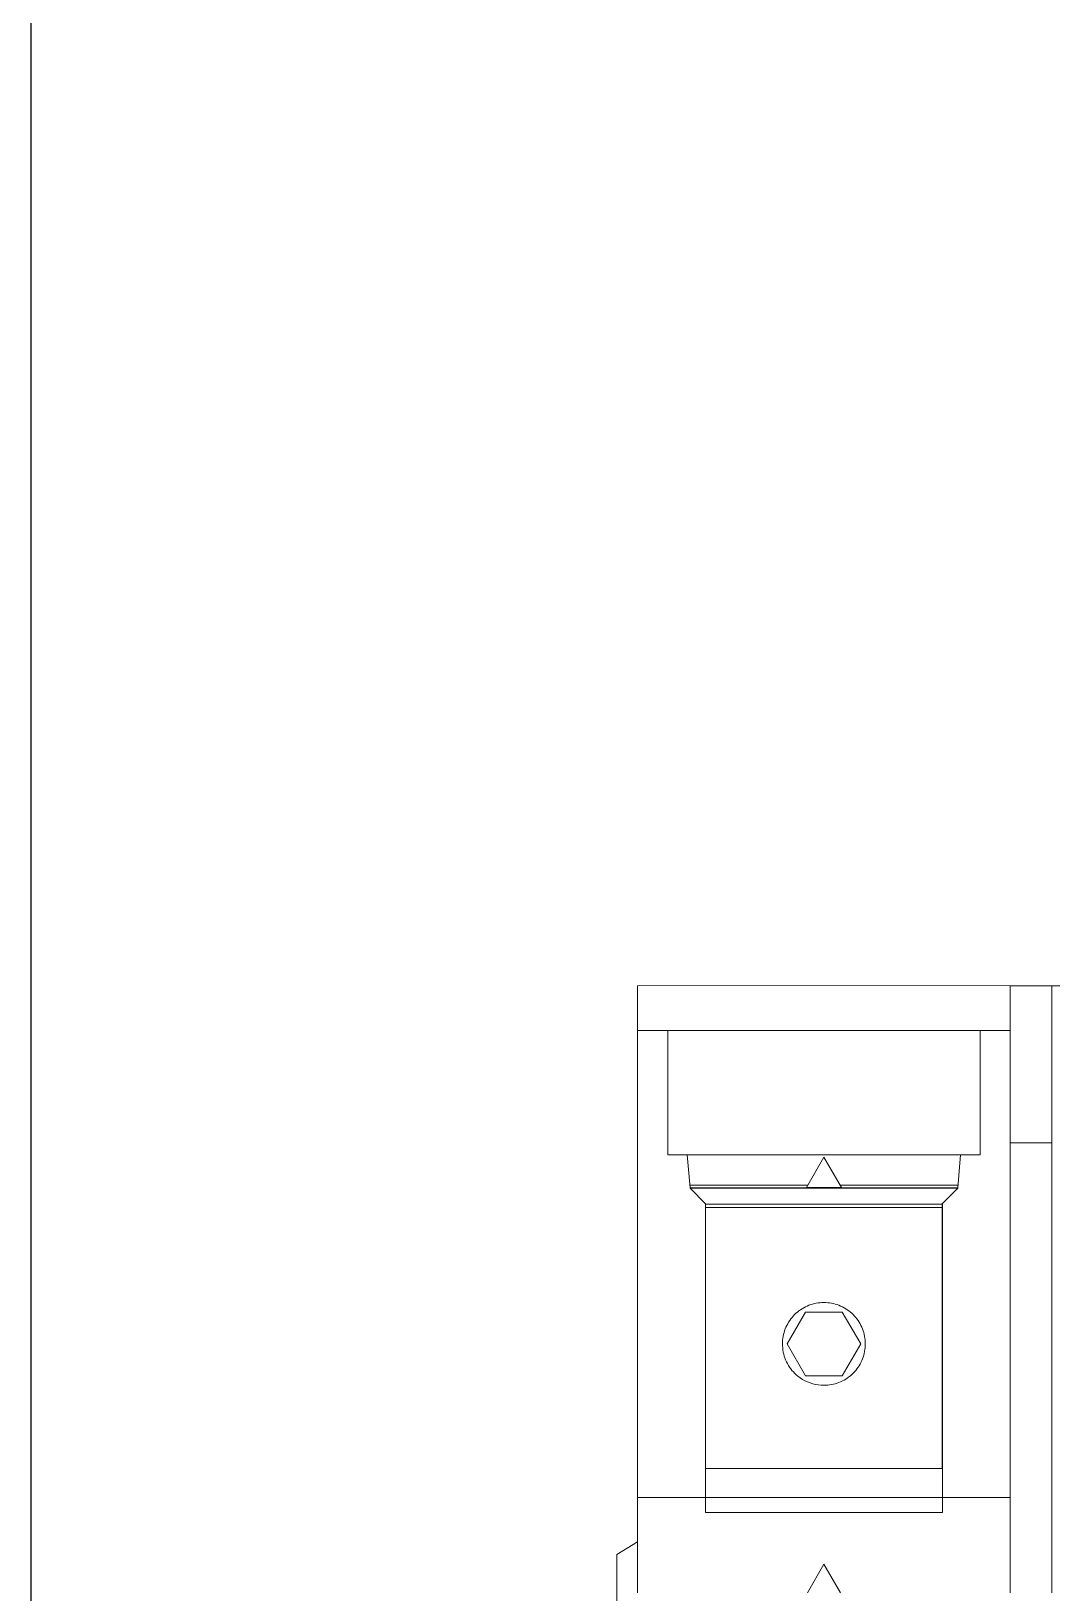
# Model space of a CAD drawing. Header units: millimetres. Extents: x 42151 to 59780, y 37376 to 44547.
# Drawn here: x 47133.5 to 47197.6, y 42706.9 to 42805 of the extents above; entities that cross this region are included whole.
import ezdxf

# ---------------------------------------------------------------- set-up
doc = ezdxf.new("R2010")
doc.units = ezdxf.units.MM
doc.set_wipeout_variables(frame=1)
doc.layers.add('! NO PLOT !', color=7, linetype='Continuous', true_color=0xff75dd, plot=False)
doc.layers.add('000-PI-Oprema', color=30, linetype='Continuous', lineweight=5)
doc.layers.add('002-PI-Kabelska kanalica', color=150, linetype='Continuous')
doc.layers.add('SI-Ormari', color=51, linetype='Continuous')

# ---------------------------------------------------------------- blocks, each defined once
blk = doc.blocks.new('*U136')
at = {"layer": '002-PI-Kabelska kanalica'}
blk.add_line((60, -100), (60, 1630), dxfattribs=at)
blk = doc.blocks.new('93444012 - Socomec')
at = {"layer": '000-PI-Oprema'}
blk.add_line((49776.172, 45329.634), (49752.772, 45329.634), dxfattribs=at)
blk.add_wipeout([(49752.772, 45329.634), (49959.472, 45329.634), (49959.472, 45389.334), (50071.472, 45389.334), (50071.472, 45374.334), (50074.472, 45367.406), (50074.472, 45167.262), (50071.481, 45160.748), (50071.481, 45144.334), (50022.052, 45144.334), (50022.052, 45130.534), (49981.412, 45130.534), (49981.412, 45144.334), (49959.472, 45144.334), (49959.472, 45205.034), (49752.772, 45205.034), (49752.772, 45239.934), (49751.472, 45240.734), (49751.472, 45293.934), (49752.772, 45294.734)]).dxf.layer = '! NO PLOT !'
for p, q in [((49752.772, 45329.634), (49752.772, 45326.834)), ((49752.772, 45329.634), (49752.772, 45329.634)), ((49776.172, 45329.634), (49776.172, 45329.634)), ((49776.172, 45326.834), (49776.172, 45329.634)), ((49776.172, 45329.634), (49778.772, 45329.634)), ((49778.772, 45329.634), (49778.772, 45326.834)), ((49778.772, 45329.634), (49778.772, 45329.634)), ((49781.872, 45329.634), (49778.772, 45329.634)), ((49752.772, 45326.834), (49752.772, 45297.634)), ((49752.772, 45326.834), (49752.772, 45326.834)), ((49752.772, 45326.834), (49753.043, 45326.834)), ((49753.043, 45326.834), (49753.314, 45326.834)), ((49753.314, 45326.834), (49753.585, 45326.834)), ((49753.585, 45326.834), (49753.857, 45326.834)), ((49753.857, 45326.834), (49754.128, 45326.834)), ((49754.128, 45326.834), (49754.4, 45326.834)), ((49754.4, 45326.834), (49754.672, 45326.834)), ((49774.272, 45326.834), (49754.672, 45326.834)), ((49754.672, 45326.834), (49754.672, 45326.834)), ((49754.672, 45326.834), (49754.672, 45319.034)), ((49774.272, 45326.834), (49774.544, 45326.834)), ((49774.272, 45319.034), (49774.272, 45326.834)), ((49774.272, 45326.834), (49774.272, 45326.834)), ((49774.544, 45326.834), (49774.815, 45326.834)), ((49774.815, 45326.834), (49775.087, 45326.834)), ((49775.087, 45326.834), (49775.358, 45326.834)), ((49775.358, 45326.834), (49775.629, 45326.834)), ((49775.629, 45326.834), (49775.901, 45326.834)), ((49775.901, 45326.834), (49776.172, 45326.834)), ((49776.172, 45297.634), (49776.172, 45326.834)), ((49776.172, 45326.834), (49776.172, 45326.834)), ((49778.772, 45326.834), (49778.772, 45326.834)), ((49778.772, 45326.834), (49778.772, 45297.634)), ((49776.172, 45319.784), (49776.172, 45319.784)), ((49778.772, 45319.784), (49776.172, 45319.784)), ((49778.772, 45319.784), (49778.772, 45319.784)), ((49755.652, 45319.034), (49754.672, 45319.034)), ((49754.672, 45319.034), (49754.672, 45319.034)), ((49756.631, 45319.034), (49755.652, 45319.034)), ((49756.07, 45316.959), (49755.902, 45319.034)), ((49755.902, 45319.034), (49755.902, 45319.034)), ((49757.611, 45319.034), (49756.631, 45319.034)), ((49758.591, 45319.034), (49757.611, 45319.034)), ((49759.572, 45319.034), (49758.591, 45319.034)), ((49760.552, 45319.034), (49759.572, 45319.034)), ((49761.532, 45319.034), (49760.552, 45319.034)), ((49762.512, 45319.034), (49761.532, 45319.034)), ((49763.492, 45319.034), (49762.512, 45319.034)), ((49764.472, 45318.884), (49763.375, 45316.984)), ((49764.472, 45319.034), (49763.492, 45319.034)), ((49765.561, 45319.034), (49764.472, 45319.034)), ((49764.472, 45318.884), (49764.472, 45318.884)), ((49765.569, 45316.984), (49764.472, 45318.884)), ((49766.65, 45319.034), (49765.561, 45319.034)), ((49767.739, 45319.034), (49766.65, 45319.034)), ((49768.828, 45319.034), (49767.739, 45319.034)), ((49769.917, 45319.034), (49768.828, 45319.034)), ((49771.005, 45319.034), (49769.917, 45319.034)), ((49772.094, 45319.034), (49771.005, 45319.034)), ((49773.183, 45319.034), (49772.094, 45319.034)), ((49772.874, 45316.959), (49773.042, 45319.034)), ((49773.042, 45319.034), (49773.042, 45319.034)), ((49774.272, 45319.034), (49773.183, 45319.034)), ((49774.272, 45319.034), (49774.272, 45319.034)), ((49763.461, 45317.134), (49756.056, 45317.134)), ((49756.056, 45317.134), (49756.056, 45317.134)), ((49772.874, 45316.959), (49756.07, 45316.959)), ((49756.07, 45316.959), (49756.07, 45316.959)), ((49756.072, 45316.934), (49756.07, 45316.959)), ((49772.872, 45316.934), (49756.072, 45316.934)), ((49756.072, 45316.934), (49757.052, 45315.954)), ((49756.072, 45316.934), (49756.072, 45316.934)), ((49756.072, 45316.934), (49756.072, 45316.934)), ((49763.375, 45316.984), (49765.569, 45316.984)), ((49763.461, 45317.134), (49763.461, 45317.134)), ((49765.482, 45317.134), (49765.482, 45317.134)), ((49772.888, 45317.134), (49765.482, 45317.134)), ((49771.892, 45315.954), (49772.872, 45316.934)), ((49772.874, 45316.959), (49772.872, 45316.934)), ((49772.872, 45316.934), (49772.872, 45316.934)), ((49772.872, 45316.934), (49772.872, 45316.934)), ((49772.874, 45316.959), (49772.874, 45316.959)), ((49772.888, 45317.134), (49772.888, 45317.134)), ((49757.052, 45315.954), (49757.052, 45315.954)), ((49757.052, 45315.954), (49757.052, 45315.954)), ((49757.052, 45299.334), (49757.052, 45315.954)), ((49757.052, 45315.934), (49771.922, 45315.934)), ((49771.892, 45315.954), (49771.892, 45315.954)), ((49771.892, 45315.954), (49771.892, 45299.334)), ((49771.922, 45315.984), (49771.922, 45296.584)), ((49771.922, 45315.984), (49771.922, 45315.984)), ((49771.892, 45315.734), (49757.052, 45315.734)), ((49762.162, 45307.159), (49763.317, 45309.159)), ((49762.471, 45308.819), (49762.55, 45308.91)), ((49762.55, 45308.91), (49762.633, 45308.997)), ((49762.633, 45308.997), (49762.72, 45309.08)), ((49762.72, 45309.08), (49762.811, 45309.159)), ((49762.811, 45309.159), (49762.905, 45309.234)), ((49762.905, 45309.234), (49763.002, 45309.304)), ((49763.002, 45309.304), (49763.103, 45309.369)), ((49763.103, 45309.369), (49763.206, 45309.43)), ((49763.206, 45309.43), (49763.312, 45309.486)), ((49763.312, 45309.486), (49763.421, 45309.537)), ((49763.317, 45309.159), (49765.627, 45309.159)), ((49763.317, 45309.159), (49763.317, 45309.159)), ((49763.421, 45309.537), (49763.532, 45309.583)), ((49763.532, 45309.583), (49763.646, 45309.624)), ((49763.646, 45309.624), (49763.76, 45309.66)), ((49763.76, 45309.66), (49763.876, 45309.69)), ((49763.876, 45309.69), (49763.993, 45309.714)), ((49763.993, 45309.714), (49764.112, 45309.734)), ((49764.112, 45309.734), (49764.231, 45309.748)), ((49764.231, 45309.748), (49764.352, 45309.756)), ((49764.352, 45309.756), (49764.472, 45309.759)), ((49764.472, 45309.759), (49764.592, 45309.756)), ((49764.592, 45309.756), (49764.712, 45309.748)), ((49764.712, 45309.748), (49764.831, 45309.734)), ((49764.831, 45309.734), (49764.949, 45309.715)), ((49764.949, 45309.715), (49765.067, 45309.69)), ((49765.067, 45309.69), (49765.183, 45309.659)), ((49765.183, 45309.659), (49765.298, 45309.624)), ((49765.298, 45309.624), (49765.411, 45309.583)), ((49765.411, 45309.583), (49765.522, 45309.537)), ((49765.522, 45309.537), (49765.631, 45309.486)), ((49765.627, 45309.159), (49766.781, 45307.159)), ((49765.627, 45309.159), (49765.627, 45309.159)), ((49765.631, 45309.486), (49765.737, 45309.43)), ((49765.737, 45309.43), (49765.84, 45309.369)), ((49765.84, 45309.369), (49765.941, 45309.304)), ((49765.941, 45309.304), (49766.039, 45309.233)), ((49766.039, 45309.233), (49766.133, 45309.159)), ((49766.133, 45309.159), (49766.224, 45309.08)), ((49766.224, 45309.08), (49766.311, 45308.997)), ((49766.311, 45308.997), (49766.393, 45308.91)), ((49766.393, 45308.91), (49766.472, 45308.82)), ((49761.971, 45307.871), (49762.007, 45307.985)), ((49762.007, 45307.985), (49762.047, 45308.098)), ((49762.047, 45308.098), (49762.093, 45308.208)), ((49762.093, 45308.208), (49762.144, 45308.317)), ((49762.144, 45308.317), (49762.2, 45308.424)), ((49762.2, 45308.424), (49762.261, 45308.527)), ((49762.261, 45308.527), (49762.327, 45308.628)), ((49762.327, 45308.628), (49762.397, 45308.726)), ((49762.397, 45308.726), (49762.471, 45308.819)), ((49766.472, 45308.82), (49766.547, 45308.725)), ((49766.547, 45308.725), (49766.617, 45308.628)), ((49766.617, 45308.628), (49766.683, 45308.527)), ((49766.683, 45308.527), (49766.744, 45308.423)), ((49766.744, 45308.423), (49766.8, 45308.317)), ((49766.8, 45308.317), (49766.85, 45308.209)), ((49766.85, 45308.209), (49766.896, 45308.098)), ((49766.896, 45308.098), (49766.937, 45307.985)), ((49766.937, 45307.985), (49766.972, 45307.87)), ((49761.872, 45307.159), (49761.875, 45307.279)), ((49761.875, 45307.031), (49761.872, 45307.159)), ((49761.875, 45307.279), (49761.883, 45307.398)), ((49761.885, 45306.903), (49761.875, 45307.031)), ((49761.883, 45307.398), (49761.897, 45307.518)), ((49761.897, 45307.518), (49761.916, 45307.637)), ((49761.916, 45307.637), (49761.941, 45307.754)), ((49761.941, 45307.754), (49761.971, 45307.871)), ((49763.317, 45305.159), (49762.162, 45307.159)), ((49762.162, 45307.159), (49762.162, 45307.159)), ((49766.781, 45307.159), (49765.627, 45305.159)), ((49766.781, 45307.159), (49766.781, 45307.159)), ((49766.972, 45307.87), (49767.003, 45307.753)), ((49767.003, 45307.753), (49767.028, 45307.636)), ((49767.028, 45307.636), (49767.047, 45307.517)), ((49767.047, 45307.517), (49767.061, 45307.399)), ((49767.069, 45307.039), (49767.06, 45306.919)), ((49767.061, 45307.399), (49767.069, 45307.279)), ((49767.069, 45307.279), (49767.072, 45307.159)), ((49767.072, 45307.159), (49767.069, 45307.039)), ((49761.901, 45306.775), (49761.885, 45306.903)), ((49761.923, 45306.648), (49761.901, 45306.775)), ((49761.951, 45306.523), (49761.923, 45306.648)), ((49761.985, 45306.399), (49761.951, 45306.523)), ((49762.026, 45306.277), (49761.985, 45306.399)), ((49762.072, 45306.158), (49762.026, 45306.277)), ((49762.125, 45306.041), (49762.072, 45306.158)), ((49762.183, 45305.926), (49762.125, 45306.041)), ((49766.799, 45306), (49766.743, 45305.894)), ((49766.85, 45306.109), (49766.799, 45306)), ((49766.896, 45306.22), (49766.85, 45306.109)), ((49766.937, 45306.333), (49766.896, 45306.22)), ((49766.973, 45306.448), (49766.937, 45306.333)), ((49767.003, 45306.564), (49766.973, 45306.448)), ((49767.027, 45306.681), (49767.003, 45306.564)), ((49767.047, 45306.799), (49767.027, 45306.681)), ((49767.06, 45306.919), (49767.047, 45306.799)), ((49762.247, 45305.814), (49762.183, 45305.926)), ((49762.316, 45305.706), (49762.247, 45305.814)), ((49762.39, 45305.601), (49762.316, 45305.706)), ((49762.47, 45305.5), (49762.39, 45305.601)), ((49762.555, 45305.403), (49762.47, 45305.5)), ((49762.644, 45305.31), (49762.555, 45305.403)), ((49762.738, 45305.221), (49762.644, 45305.31)), ((49762.837, 45305.137), (49762.738, 45305.221)), ((49762.978, 45305.031), (49762.837, 45305.137)), ((49763.126, 45304.935), (49762.978, 45305.031)), ((49765.627, 45305.159), (49763.317, 45305.159)), ((49763.317, 45305.159), (49763.317, 45305.159)), ((49765.627, 45305.159), (49765.627, 45305.159)), ((49765.942, 45305.014), (49765.841, 45304.949)), ((49766.039, 45305.084), (49765.942, 45305.014)), ((49766.133, 45305.159), (49766.039, 45305.084)), ((49766.223, 45305.238), (49766.133, 45305.159)), ((49766.31, 45305.321), (49766.223, 45305.238)), ((49766.393, 45305.408), (49766.31, 45305.321)), ((49766.472, 45305.498), (49766.393, 45305.408)), ((49766.547, 45305.593), (49766.472, 45305.498)), ((49766.617, 45305.69), (49766.547, 45305.593)), ((49766.682, 45305.79), (49766.617, 45305.69)), ((49766.743, 45305.894), (49766.682, 45305.79)), ((49763.281, 45304.848), (49763.126, 45304.935)), ((49763.44, 45304.772), (49763.281, 45304.848)), ((49763.605, 45304.708), (49763.44, 45304.772)), ((49763.773, 45304.655), (49763.605, 45304.708)), ((49763.945, 45304.613), (49763.773, 45304.655)), ((49764.12, 45304.583), (49763.945, 45304.613)), ((49764.296, 45304.565), (49764.12, 45304.583)), ((49764.472, 45304.559), (49764.296, 45304.565)), ((49764.592, 45304.562), (49764.472, 45304.559)), ((49764.712, 45304.57), (49764.592, 45304.562)), ((49764.831, 45304.584), (49764.712, 45304.57)), ((49764.95, 45304.603), (49764.831, 45304.584)), ((49765.068, 45304.628), (49764.95, 45304.603)), ((49765.184, 45304.658), (49765.068, 45304.628)), ((49765.298, 45304.694), (49765.184, 45304.658)), ((49765.411, 45304.735), (49765.298, 45304.694)), ((49765.522, 45304.781), (49765.411, 45304.735)), ((49765.631, 45304.832), (49765.522, 45304.781)), ((49765.737, 45304.888), (49765.631, 45304.832)), ((49765.841, 45304.949), (49765.737, 45304.888)), ((49757.052, 45296.584), (49757.052, 45299.334)), ((49757.052, 45299.334), (49757.052, 45299.334)), ((49757.052, 45299.334), (49771.892, 45299.334)), ((49771.892, 45299.334), (49771.892, 45299.334)), ((49752.772, 45297.634), (49752.772, 45297.511)), ((49753.83, 45297.511), (49752.772, 45297.511)), ((49752.772, 45297.511), (49752.772, 45291.534)), ((49752.772, 45297.511), (49752.772, 45297.511)), ((49752.772, 45297.511), (49752.772, 45297.511)), ((49752.772, 45297.511), (49752.772, 45297.511)), ((49752.772, 45297.511), (49752.772, 45297.511)), ((49752.772, 45297.511), (49752.772, 45297.511)), ((49752.772, 45297.511), (49752.772, 45297.511)), ((49754.89, 45297.511), (49753.83, 45297.511)), ((49755.951, 45297.511), (49754.89, 45297.511)), ((49757.014, 45297.511), (49755.951, 45297.511)), ((49758.077, 45297.511), (49757.014, 45297.511)), ((49759.142, 45297.511), (49758.077, 45297.511)), ((49760.207, 45297.511), (49759.142, 45297.511)), ((49761.273, 45297.511), (49760.207, 45297.511)), ((49762.339, 45297.511), (49761.273, 45297.511)), ((49763.405, 45297.511), (49762.339, 45297.511)), ((49764.472, 45297.511), (49763.405, 45297.511)), ((49765.645, 45297.511), (49764.472, 45297.511)), ((49766.818, 45297.511), (49765.645, 45297.511)), ((49767.991, 45297.511), (49766.818, 45297.511)), ((49769.163, 45297.511), (49767.991, 45297.511)), ((49770.334, 45297.511), (49769.163, 45297.511)), ((49771.505, 45297.511), (49770.334, 45297.511)), ((49772.674, 45297.511), (49771.505, 45297.511)), ((49773.841, 45297.511), (49772.674, 45297.511)), ((49775.008, 45297.511), (49773.841, 45297.511)), ((49776.172, 45297.511), (49775.008, 45297.511)), ((49776.172, 45297.511), (49776.172, 45297.634)), ((49776.172, 45291.534), (49776.172, 45297.511)), ((49776.172, 45297.511), (49776.172, 45297.511)), ((49776.172, 45297.511), (49776.172, 45297.511)), ((49776.172, 45297.511), (49776.172, 45297.511)), ((49776.172, 45297.511), (49776.172, 45297.511)), ((49776.172, 45297.511), (49776.172, 45297.511)), ((49776.172, 45297.511), (49776.172, 45297.511)), ((49778.772, 45297.634), (49778.772, 45297.511)), ((49778.772, 45297.511), (49778.772, 45291.534)), ((49757.052, 45296.584), (49757.052, 45296.584)), ((49757.052, 45296.584), (49771.922, 45296.584)), ((49771.922, 45296.584), (49771.922, 45296.584)), ((49752.772, 45294.734), (49751.472, 45293.934)), ((49752.772, 45294.734), (49752.772, 45294.734)), ((49751.472, 45293.934), (49751.472, 45289.834)), ((49751.472, 45293.934), (49751.472, 45293.934)), ((49764.472, 45293.334), (49763.433, 45291.534)), ((49764.472, 45293.334), (49764.472, 45293.334)), ((49765.511, 45291.534), (49764.472, 45293.334)), ((49752.772, 45291.534), (49752.772, 45291.534)), ((49763.433, 45291.534), (49763.433, 45291.534)), ((49765.511, 45291.534), (49765.511, 45291.534)), ((49776.172, 45291.534), (49776.172, 45291.534)), ((49778.772, 45291.534), (49778.772, 45291.534))]:
    blk.add_line(p, q, dxfattribs=at)

msp = doc.modelspace()

# ---------------------------------------------------------------- block references
at = {"layer": '000-PI-Oprema'}
msp.add_blockref('93444012 - Socomec', (-2581.202, -2584.587), dxfattribs=at)
at = {"layer": 'SI-Ormari'}
msp.add_blockref('*U136', (47073.526, 42314.747), dxfattribs=at)

doc.saveas('drawing.dxf')
